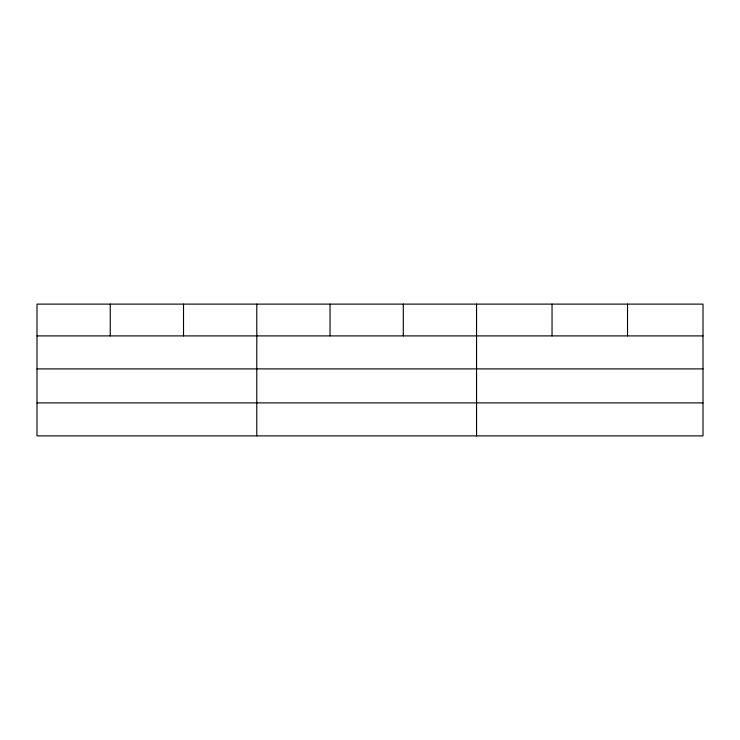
<?xml version="1.0" encoding="UTF-8"?>
<svg xmlns="http://www.w3.org/2000/svg" width="740" height="740" viewBox="0 0 740 740"><rect width="100%" height="100%" fill="white"/><g stroke="black" fill="none" stroke-linecap="round" stroke-linejoin="round"><path stroke-width="1.11" d="M703 368.899L703 304.112L37 304.112L37 435.888L703 435.888L703 368.899L37 368.899M37 335.904L703 335.904M37 402.893L703 402.893M627.52 304.112L627.52 335.904M552.04 304.112L552.04 335.904M476.56 304.112L476.56 435.888M403.3 304.112L403.3 335.904M330.04 304.112L330.04 335.904M256.78 304.112L256.78 435.888M183.52 304.112L183.52 335.904M110.26 304.112L110.26 335.904"/></g></svg>
